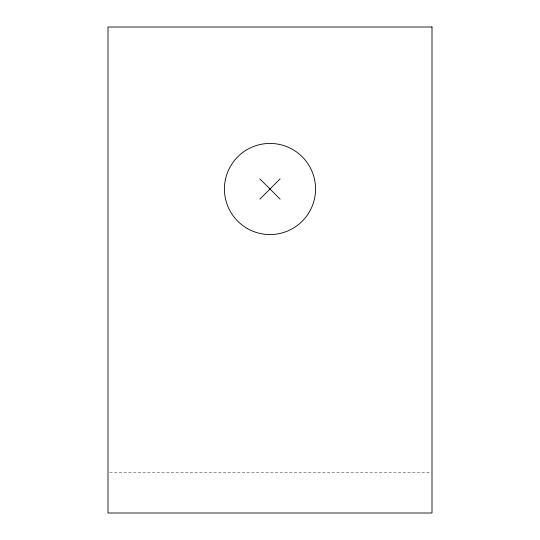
<?xml version="1.0" encoding="UTF-8"?>
<svg xmlns="http://www.w3.org/2000/svg" width="540" height="540" viewBox="0 0 540 540"><rect width="100%" height="100%" fill="white"/><g stroke="black" fill="none" stroke-linecap="round" stroke-linejoin="round"><path stroke-width="0.41" stroke-dasharray="2.7 2.03" d="M109.688 472.5L430.312 472.5"/><path stroke-width="0.81" d="M259.875 199.125L280.125 178.875M259.875 178.875L280.125 199.125M432 27L108 27L108 513L432 513L432 27M247.219 228.46A45.562 45.562 0 0 0 315.562 189A45.562 45.562 0 0 0 247.219 149.54A45.562 45.562 0 0 0 247.219 228.46"/></g></svg>
